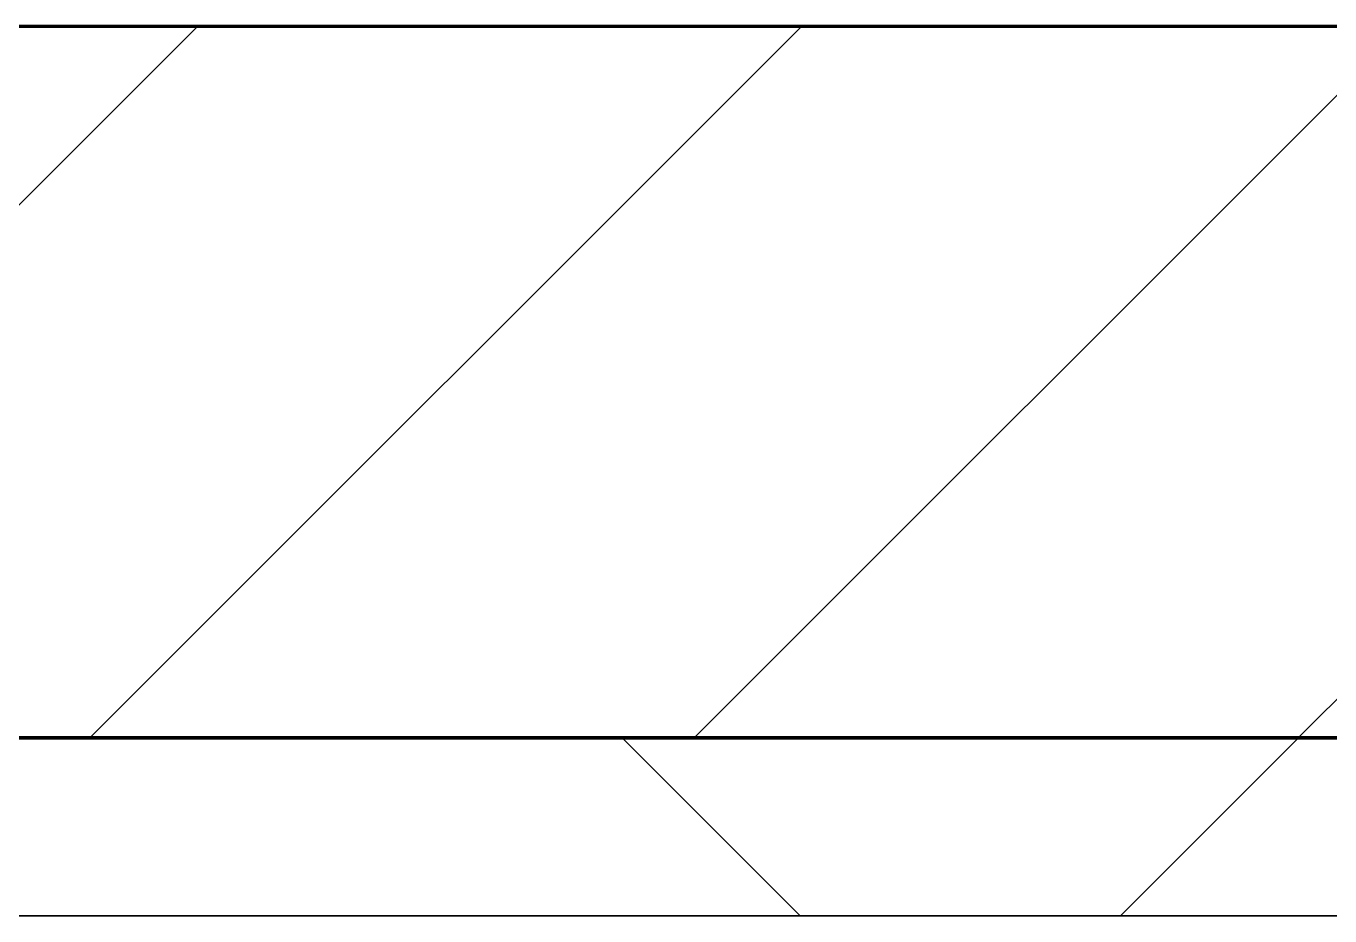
# Model space of a CAD drawing. Header units: millimetres. Extents: x -853228 to -774636, y -17776 to 22455.
# Drawn here: x -829062 to -828695.8, y 7894 to 8144 of the extents above; entities that cross this region are included whole.
import ezdxf

# ---------------------------------------------------------------- set-up
doc = ezdxf.new("R2010")
doc.units = ezdxf.units.MM
for name, color, linetype, lineweight in [('A-GLAZ-CURT', 2, 'Continuous', 9), ('A-WALL', 5, 'Continuous', 35), ('A-WALL-FNSH', 2, 'Continuous', 35), ('A-WALL-PATT', 1, 'Continuous', 35)]:
    doc.layers.add(name, color=color, linetype=linetype, lineweight=lineweight)

# ---------------------------------------------------------------- blocks, each defined once
blk = doc.blocks.new('PPLS-PP19_Custom Tile Pattern - Custom Tile Pattern-V56-4281-01 ENLARGED LOWER PLATFORM LEVEL - REFLECTED CEILING PLAN - SHEET 2')
at = {"layer": 'A-GLAZ-CURT'}
for p, q in [((-300, 0), (300, 0)), ((300, 0), (-300, 0)), ((195.99, 0), (213.31, 0)), ((213.31, 0), (195.99, 0)), ((230.06, 0), (300, 0)), ((-300, -50), (300, -50)), ((300, -50), (-300, -50))]:
    blk.add_line(p, q, dxfattribs=at)
for points, knots in [([(31.18, 0), (25.97, 0), (11.99, 0), (-16.92, 0), (-47.42, 0), (-65.77, 0), (-66.37, 0), (-66.38, 0)], [-4496.803627, -4496.803627, -4496.803627, -4496.803627, -4222.080604, -3745.412743, -2981.410125, -2542.574734, -2498.224237, -2498.224237, -2498.224237, -2498.224237]), ([(-61.67, 0), (-58.16, 0), (-54.2, 0), (-48.53, 0), (-30.79, 0), (-18.03, 0), (8.61, 0), (15.02, 0), (22.91, 0), (31, 0), (39.04, 0), (51.19, 0), (58.74, 0), (61.34, 0), (61.45, 0)], [-3984.889382, -3984.889382, -3984.889382, -3984.889382, -3689.699207, -3546.54457, -3315.260113, -2864.387349, -2439.246196, -2084.094819, -1956.422387, -1818.904206, -1645.594513, -1443.202566, -1228.752106, -1120.932285, -1120.932285, -1120.932285, -1120.932285]), ([(30.82, 0), (29.27, 0), (20.14, 0), (3.54, 0), (-16.58, 0), (-34.76, 0), (-36.04, 0)], [-10462.034656, -10462.034656, -10462.034656, -10462.034656, -10363.088938, -9884.23066, -9424.652049, -9182.880979, -9182.880979, -9182.880979, -9182.880979]), ([(70.61, 0), (66.16, 0), (55.8, 0), (39.61, 0), (24.74, 0), (2.64, 0), (-17.84, 0), (-30.57, 0), (-31.82, 0), (-32, 0)], [-4647.237329, -4647.237329, -4647.237329, -4647.237329, -4326.416877, -4098.545751, -3766.694881, -3333.063701, -2994.501669, -2698.150104, -2614.070998, -2614.070998, -2614.070998, -2614.070998]), ([(-28.57, 0), (-26.93, 0), (-20.29, 0), (-11.45, 0), (2.08, 0), (13.15, 0), (21.24, 0), (24.62, 0), (24.72, 0), (24.72, 0)], [-5361.429781, -5361.429781, -5361.429781, -5361.429781, -5261.36855, -5050.479954, -4785.90057, -4596.498881, -4445.288762, -4384.376941, -4376.041937, -4376.041937, -4376.041937, -4376.041937]), ([(-15.19, 0), (-13.07, 0), (7.48, 0), (40.12, 0), (64.67, 0), (76.21, 0)], [-461.142613, -461.142613, -461.142613, -461.142613, -429.606584, -390.253598, -355.083215, -355.083215, -355.083215, -355.083215]), ([(-2.63, 0), (-2.47, 0), (-1.22, 0), (4.92, 0), (15.97, 0), (22.54, 0), (24.49, 0)], [-226.825321, -226.825321, -226.825321, -226.825321, -220.269177, -206.416616, -198.214427, -187.717507, -187.717507, -187.717507, -187.717507]), ([(7.28, 0), (14.91, 0), (23.53, 0), (37.44, 0), (45.92, 0), (57.76, 0), (64.47, 0), (72.74, 0), (75.22, 0), (76.03, 0), (76.21, 0)], [-1637.992678, -1637.992678, -1637.992678, -1637.992678, -1206.526904, -1089.329421, -901.315459, -753.071572, -495.328968, -421.953223, -334.951786, -290.452333, -290.452333, -290.452333, -290.452333]), ([(103.09, 0), (101.08, 0), (86.31, 0), (63.34, 0), (35.84, 0), (17.6, 0), (10.34, 0), (7.51, 0)], [-375.435014, -375.435014, -375.435014, -375.435014, -369.147452, -330.153101, -307.516438, -285.83788, -265.933135, -265.933135, -265.933135, -265.933135]), ([(7.91, 0), (21.06, 0), (44.34, 0), (70.92, 0), (82.12, 0), (83.66, 0)], [-5288.269222, -5288.269222, -5288.269222, -5288.269222, -4573.028122, -4094.177415, -3869.465285, -3869.465285, -3869.465285, -3869.465285]), ([(76.27, 0), (74.5, 0), (67.48, 0), (53.52, 0), (37, 0), (24.07, 0), (15.87, 0), (10.43, 0), (8.2, 0)], [-3086.034745, -3086.034745, -3086.034745, -3086.034745, -2950.589685, -2634.532728, -2313.748533, -2106.613311, -1925.670641, -1805.750466, -1805.750466, -1805.750466, -1805.750466]), ([(24.69, 0), (24.54, 0), (20.99, 0), (15.48, 0), (10.8, 0), (9.63, 0)], [-4368.572414, -4368.572414, -4368.572414, -4368.572414, -4306.476363, -4080.000647, -3772.857994, -3772.857994, -3772.857994, -3772.857994]), ([(18.16, 0), (19.15, 0), (24.25, 0), (25.66, 0), (26.12, 0)], [-5700.113719, -5700.113719, -5700.113719, -5700.113719, -5554.232259, -5302.431367, -5302.431367, -5302.431367, -5302.431367]), ([(114.39, 0), (114.2, 0), (112.08, 0), (105.42, 0), (92.38, 0), (85.59, 0), (74.4, 0), (62.26, 0), (51.85, 0), (43.81, 0), (29.53, 0), (20.67, 0), (18.85, 0), (18.16, 0)], [-8148.58938, -8148.58938, -8148.58938, -8148.58938, -8105.191388, -7723.759874, -7531.75727, -7135.649961, -6924.452779, -6738.82075, -6548.303034, -6314.283804, -6135.05769, -5972.647715, -5832.674503, -5832.674503, -5832.674503, -5832.674503]), ([(27.44, 0), (27.9, 0), (29.54, 0), (38.07, 0), (53.39, 0), (71.67, 0), (84.83, 0), (86.01, 0), (92.51, 0), (94.33, 0)], [-5037.309798, -5037.309798, -5037.309798, -5037.309798, -4887.603822, -4705.298446, -4353.683244, -3960.84581, -3759.045785, -3336.541051, -2783.776468, -2783.776468, -2783.776468, -2783.776468]), ([(27.89, 0), (29.09, 0), (33.4, 0), (48.37, 0), (71.92, 0), (100.57, 0), (116.36, 0), (128.63, 0), (128.95, 0)], [-147.777612, -147.777612, -147.777612, -147.777612, -135.792042, -118.513713, -97.899267, -63.759246, -39.050993, -35.895543, -35.895543, -35.895543, -35.895543]), ([(53.18, 0), (53.06, 0), (52.22, 0), (44.99, 0), (36.46, 0), (30.82, 0)], [-622.740158, -622.740158, -622.740158, -622.740158, -566.066452, -360.610861, 0, 0, 0, 0]), ([(136.44, 0), (121.66, 0), (86.93, 0), (51.16, 0), (31.18, 0)], [-106.750556, -106.750556, -106.750556, -106.750556, -59.610984, 0, 0, 0, 0]), ([(76.21, 0), (73.83, 0), (66.84, 0), (57.82, 0), (46.51, 0), (41.18, 0), (36.02, 0), (35.54, 0), (35.54, 0)], [-366.162778, -366.162778, -366.162778, -366.162778, -357.622665, -341.267687, -334.000314, -326.15566, -319.318397, -317.489778, -317.489778, -317.489778, -317.489778]), ([(36.29, 0), (37.77, 0), (48.82, 0), (64.79, 0), (95.91, 0), (124.45, 0), (132.42, 0), (134.6, 0)], [-314.598523, -314.598523, -314.598523, -314.598523, -305.899624, -287.17622, -249.500363, -194.761443, -152.241002, -152.241002, -152.241002, -152.241002]), ([(61.47, 0), (61.47, 0), (61.21, 0), (54.61, 0), (53.71, 0), (53.56, 0)], [-1113.311073, -1113.311073, -1113.311073, -1113.311073, -1096.402191, -891.204116, -747.28819, -747.28819, -747.28819, -747.28819]), ([(76.22, 0), (75.58, 0), (73.63, 0), (71.05, 0), (70.61, 0)], [-193.185496, -193.185496, -193.185496, -193.185496, -31.537676, 0, 0, 0, 0]), ([(145.19, 0), (143.87, 0), (133.33, 0), (111.63, 0), (86.24, 0), (76.29, 0)], [-467.12825, -467.12825, -467.12825, -467.12825, -458.593899, -401.860199, -366.257734, -366.257734, -366.257734, -366.257734]), ([(76.75, 0), (79.45, 0), (100.15, 0), (120.63, 0), (138.28, 0), (138.53, 0)], [-354.536918, -354.536918, -354.536918, -354.536918, -346.313304, -291.370682, -290.5735, -290.5735, -290.5735, -290.5735]), ([(94.4, 0), (94.4, 0), (94.64, 0), (99.11, 0), (108.97, 0), (120.79, 0), (139.94, 0), (163.31, 0), (185.23, 0), (193.62, 0), (194.69, 0), (194.79, 0)], [-2348.345796, -2348.345796, -2348.345796, -2348.345796, -2310.419338, -2233.599744, -2052.234781, -1843.028543, -1530.39897, -1095.004608, -529.74427, -295.064701, -265.121568, -265.121568, -265.121568, -265.121568]), ([(129.02, 0), (129.02, 0), (124.41, 0), (122.35, 0), (114.96, 0), (108.04, 0), (103.09, 0)], [-35.386604, -35.386604, -35.386604, -35.386604, -31.430235, -22.807238, -15.488593, 0, 0, 0, 0]), ([(145.19, 0), (144.05, 0), (140.29, 0), (134.04, 0), (126.24, 0), (118.6, 0), (114.23, 0), (111.98, 0), (105.66, 0), (105.23, 0), (105.23, 0)], [-9925.915443, -9925.915443, -9925.915443, -9925.915443, -9847.788484, -9677.714971, -9567.007022, -9453.21225, -9220.200448, -9012.77275, -8966.157302, -8929.495943, -8929.495943, -8929.495943, -8929.495943]), ([(105.26, 0), (105.52, 0), (111.01, 0), (112.65, 0), (113.59, 0)], [-8920.561005, -8920.561005, -8920.561005, -8920.561005, -8814.835624, -8577.462505, -8577.462505, -8577.462505, -8577.462505]), ([(128.58, 0), (128.8, 0), (130.16, 0), (136.61, 0), (142.45, 0), (145.16, 0)], [-633.326174, -633.326174, -633.326174, -633.326174, -627.736123, -618.981161, -611.168328, -611.168328, -611.168328, -611.168328]), ([(137.1, 0), (136, 0), (133.64, 0), (129.87, 0), (129.11, 0)], [-670.405967, -670.405967, -670.405967, -670.405967, -651.020627, -640.742133, -640.742133, -640.742133, -640.742133]), ([(145.25, 0), (148.36, 0), (154.47, 0), (161.24, 0), (162.19, 0), (162.75, 0)], [-611.078298, -611.078298, -611.078298, -611.078298, -602.094757, -592.980799, -581.414464, -581.414464, -581.414464, -581.414464]), ([(157.9, 0), (156.77, 0), (152.84, 0), (148.33, 0), (146.23, 0)], [-10292.955006, -10292.955006, -10292.955006, -10292.955006, -10098.273015, -9949.856506, -9949.856506, -9949.856506, -9949.856506]), ([(168.37, 0), (167.68, 0), (163.14, 0), (155.54, 0), (146.31, 0)], [-543.375029, -543.375029, -543.375029, -543.375029, -530.793311, -469.576156, -469.576156, -469.576156, -469.576156]), ([(193.8, 0), (193.33, 0), (190.11, 0), (183.13, 0), (171, 0), (161.95, 0), (161.28, 0), (158.35, 0), (157.85, 0), (157.77, 0)], [-11665.349007, -11665.349007, -11665.349007, -11665.349007, -11565.880756, -11105.624034, -10839.086983, -10768.332124, -10666.779182, -10580.760289, -10550.278881, -10550.278881, -10550.278881, -10550.278881]), ([(300, 0), (286.53, 0), (254.22, 0), (207.11, 0), (177.41, 0), (159.34, 0), (158.33, 0), (158.3, 0)], [-285.253232, -285.253232, -285.253232, -285.253232, -244.693688, -187.987675, -143.776725, -129.632772, -123.352749, -123.352749, -123.352749, -123.352749]), ([(159.07, 0), (159.13, 0), (160.84, 0), (165.21, 0), (174.15, 0), (185.98, 0), (208.82, 0), (219.42, 0), (230.06, 0)], [-115.643202, -115.643202, -115.643202, -115.643202, -114.681583, -87.660824, -65.295536, -41.623857, -24.459831, 0, 0, 0, 0]), ([(162.75, 0), (165.4, 0), (170.91, 0), (172.61, 0), (172.61, 0)], [-111.264224, -111.264224, -111.264224, -111.264224, -56.742688, -19.085662, -19.085662, -19.085662, -19.085662]), ([(247.1, 0), (246.76, 0), (245.04, 0), (238.34, 0), (226.56, 0), (221.1, 0), (200.27, 0), (182.99, 0), (174.27, 0), (169.67, 0), (168.99, 0)], [-9649.085549, -9649.085549, -9649.085549, -9649.085549, -9581.591397, -9406.094246, -9221.510254, -9016.44624, -8717.832359, -8253.978395, -8152.463617, -8069.855175, -8069.855175, -8069.855175, -8069.855175]), ([(215.22, 0), (214.62, 0), (210.55, 0), (203.98, 0), (187.54, 0), (175.3, 0), (169.49, 0)], [-203.825446, -203.825446, -203.825446, -203.825446, -198.527383, -184.406837, -162.427601, -142.916156, -142.916156, -142.916156, -142.916156]), ([(171.51, 0), (176.48, 0), (193.23, 0), (201.73, 0), (208.81, 0), (213.9, 0), (241.96, 0), (266.73, 0), (281.71, 0), (291.71, 0), (296.52, 0), (297.86, 0), (298.09, 0)], [-7971.819559, -7971.819559, -7971.819559, -7971.819559, -7784.112253, -7606.717214, -7289.299508, -7042.621073, -6582.165592, -6068.460911, -5766.029927, -5566.724884, -5280.360606, -5199.253518, -5199.253518, -5199.253518, -5199.253518]), ([(172.07, 0), (177.66, 0), (187.87, 0), (201.08, 0), (207.47, 0), (213.96, 0), (215.11, 0)], [-255.364076, -255.364076, -255.364076, -255.364076, -237.955587, -223.92608, -215.862851, -208.75215, -208.75215, -208.75215, -208.75215]), ([(283.04, 0), (276.82, 0), (256.39, 0), (230.43, 0), (219.94, 0), (219.02, 0)], [-12231.406863, -12231.406863, -12231.406863, -12231.406863, -11905.454923, -11162.864862, -10856.732305, -10856.732305, -10856.732305, -10856.732305]), ([(219.9, 0), (220.86, 0), (227.84, 0), (242.06, 0), (246.54, 0), (246.96, 0)], [-10670.940496, -10670.940496, -10670.940496, -10670.940496, -10511.382485, -9925.173265, -9834.877357, -9834.877357, -9834.877357, -9834.877357]), ([(284.76, 0), (284.76, 0), (285.09, 0), (287.47, 0), (293.59, 0), (297.76, 0), (300, 0)], [-4110.630118, -4110.630118, -4110.630118, -4110.630118, -4053.389046, -3959.664717, -3862.421465, -3746.95702, -3746.95702, -3746.95702, -3746.95702]), ([(297.38, 0), (295.84, 0), (291.62, 0), (285.38, 0), (284.87, 0)], [-4803.172655, -4803.172655, -4803.172655, -4803.172655, -4358.271401, -4143.037883, -4143.037883, -4143.037883, -4143.037883])]:
    blk.add_open_spline(points, degree=3, knots=knots, dxfattribs=at)
for points in [[(24.49, 0), (25.23, 0), (25.72, 0), (26.04, 0)], [(80.35, 0), (79.57, 0), (78.27, 0), (76.63, 0)], [(84.06, 0), (83.48, 0), (82.41, 0), (81.72, 0)], [(168.74, 0), (168.74, 0), (169.81, 0), (171.51, 0)], [(195.11, 0), (194.91, 0), (194.44, 0), (193.8, 0)], [(300, 0), (294.74, 0), (289.43, 0), (284.12, 0)]]:
    blk.add_open_spline(points, degree=3, dxfattribs=at)
blk = doc.blocks.new('PPLS-PP19_Custom Tile Pattern - Custom Tile Pattern-V57-4281-01 ENLARGED LOWER PLATFORM LEVEL - REFLECTED CEILING PLAN - SHEET 2')
at = {"layer": 'A-GLAZ-CURT'}
for p, q in [((-300, 0), (300, 0)), ((300, 0), (-300, 0)), ((-293.07, 0), (-275.75, 0)), ((-275.75, 0), (-293.07, 0)), ((-222.32, 0), (-205, 0)), ((-205, 0), (-222.32, 0)), ((-300, -50), (300, -50)), ((300, -50), (-300, -50))]:
    blk.add_line(p, q, dxfattribs=at)
at = {"layer": 'A-GLAZ-CURT', "flags": 128}
for points in [[(-300, 0), (-291.56, 0), (-283.3, 0), (-275.2, 0), (-267.26, 0), (-259.45, 0), (-251.77, 0), (-244.2, 0), (-236.74, 0), (-229.36, 0), (-222.06, 0), (-214.83, 0)], [(-179.49, 0), (-184.81, 0), (-190.44, 0), (-196.37, 0), (-202.58, 0), (-209.04, 0), (-215.73, 0), (-222.63, 0), (-229.72, 0), (-236.97, 0), (-244.39, 0), (-251.96, 0), (-259.67, 0), (-267.51, 0), (-275.48, 0), (-283.55, 0), (-291.73, 0), (-300, 0)]]:
    blk.add_lwpolyline(points, dxfattribs=at)
at = {"layer": 'A-GLAZ-CURT'}
for points, knots in [([(-300, 0), (-284.65, 0), (-236.57, 0), (-174.61, 0), (-129.95, 0), (-110.8, 0), (-99.5, 0), (-91.46, 0)], [-5323.127839, -5323.127839, -5323.127839, -5323.127839, -4502.809032, -2700.551212, -1002.059161, -460.363443, 0, 0, 0, 0]), ([(-179.07, 0), (-190.18, 0), (-221.83, 0), (-262.56, 0), (-294.48, 0), (-300, 0)], [-15954.433841, -15954.433841, -15954.433841, -15954.433841, -15131.813646, -13729.592194, -13439.944408, -13439.944408, -13439.944408, -13439.944408]), ([(-137.88, 0), (-140.56, 0), (-147.66, 0), (-147.69, 0), (-158.72, 0), (-174.02, 0), (-185.59, 0), (-209.77, 0), (-232.01, 0), (-255.22, 0), (-262.59, 0), (-264.9, 0), (-265.4, 0)], [-3187.727384, -3187.727384, -3187.727384, -3187.727384, -2919.378265, -2477.344047, -2237.412286, -2029.680487, -1755.085331, -1400.429864, -858.079193, -543.655514, -208.940337, 0, 0, 0, 0]), ([(-258.6, 0), (-257.91, 0), (-254.26, 0), (-241.25, 0), (-225.99, 0), (-213.1, 0), (-200.2, 0), (-189.67, 0), (-182.12, 0), (-179.89, 0)], [-5722.54675, -5722.54675, -5722.54675, -5722.54675, -5657.471696, -5413.335975, -5017.494783, -4832.723979, -4666.091899, -4349.945572, -4224.698943, -4224.698943, -4224.698943, -4224.698943]), ([(-133.82, 0), (-135.51, 0), (-137.8, 0), (-149.31, 0), (-162.01, 0), (-177.91, 0), (-199.46, 0), (-216.65, 0), (-231.26, 0), (-233.46, 0), (-234, 0)], [-2731.647847, -2731.647847, -2731.647847, -2731.647847, -2418.507304, -2308.929706, -2113.765672, -1763.376603, -1422.553702, -978.033455, -846.069444, -682.911962, -682.911962, -682.911962, -682.911962]), ([(-233.49, 0), (-233.44, 0), (-232.38, 0), (-230.74, 0), (-225.3, 0), (-223.63, 0)], [-455.274641, -455.274641, -455.274641, -455.274641, -440.605512, -119.536984, 0, 0, 0, 0]), ([(-223.63, 0), (-219.39, 0), (-206.17, 0), (-188.58, 0), (-169.02, 0), (-152.12, 0), (-136.84, 0), (-127.33, 0), (-124.19, 0), (-123.43, 0), (-123.28, 0)], [-5463.295695, -5463.295695, -5463.295695, -5463.295695, -5161.076232, -4739.070012, -4465.409639, -4149.119819, -3839.893365, -3647.167523, -3488.92562, -3439.852845, -3439.852845, -3439.852845, -3439.852845])]:
    blk.add_open_spline(points, degree=3, knots=knots, dxfattribs=at)

msp = doc.modelspace()

# ---------------------------------------------------------------- hatches: boundary and pattern name
at = {"layer": 'A-WALL-PATT', "lineweight": 9}
h = msp.add_hatch(dxfattribs=at)
h.set_pattern_fill('FP_2', color=256, style=0, pattern_type=2)
h.set_pattern_definition([(45, (0, 0), (-84.852814, 84.852814), [])])
h.paths.add_polyline_path([(-814007.37, 7944.02), (-814007.37, 8144.02), (-842657.37, 8144.02), (-842657.37, 7944.02), (-826541.23, 7944.02), (-826539.02, 7948.97), (-826527.94, 7944.02), (-814073.76, 7944.02)])
h = msp.add_hatch(dxfattribs=at)
h.set_pattern_fill('FP_3', color=256, style=0, pattern_type=2)
h.set_pattern_definition([(45, (0, 0), (-212.13203, 212.13203), []), (135, (0, 0), (-212.13203, -212.13203), [])])
h.paths.add_polyline_path([(-818486.1, 7894.02), (-817973.34, 7894.02), (-817973.34, 7944.02), (-826527.94, 7944.02), (-826491.55, 7927.76), (-826489.44, 7931.09), (-826482.37, 7934.02), (-826475.3, 7931.09), (-826472.37, 7924.02), (-826472.37, 7919.19), (-826414.53, 7894.02), (-820692.28, 7894.02)])
h.paths.add_polyline_path([(-826582.37, 7894.02), (-826526.34, 7894.02), (-826557.37, 7907.88), (-826541.23, 7944.02), (-834960.89, 7944.02), (-834960.89, 7894.02), (-826621.36, 7894.02)])

# ---------------------------------------------------------------- linework, layer by layer
at = {"layer": 'A-WALL', "color": 7, "lineweight": 70}
for p, q in [((-842657.37, 8144.02), (-826882.37, 8144.02)), ((-826582.37, 7944.02), (-835612.71, 7944.02)), ((-835612.71, 7944.02), (-826582.37, 7944.02))]:
    msp.add_line(p, q, dxfattribs=at)
at = {"layer": 'A-WALL-FNSH', "color": 250}
msp.add_line((-826582.37, 7894.02), (-834960.89, 7894.02), dxfattribs=at)

# ---------------------------------------------------------------- block references
at = {"layer": 'A-GLAZ-CURT', "rotation": 180}
for name, p in [('PPLS-PP19_Custom Tile Pattern - Custom Tile Pattern-V57-4281-01 ENLARGED LOWER PLATFORM LEVEL - REFLECTED CEILING PLAN - SHEET 2', (-829282.37, 7894.02)), ('PPLS-PP19_Custom Tile Pattern - Custom Tile Pattern-V56-4281-01 ENLARGED LOWER PLATFORM LEVEL - REFLECTED CEILING PLAN - SHEET 2', (-828682.37, 7894.02))]:
    msp.add_blockref(name, p, dxfattribs=at)

doc.saveas('drawing.dxf')
